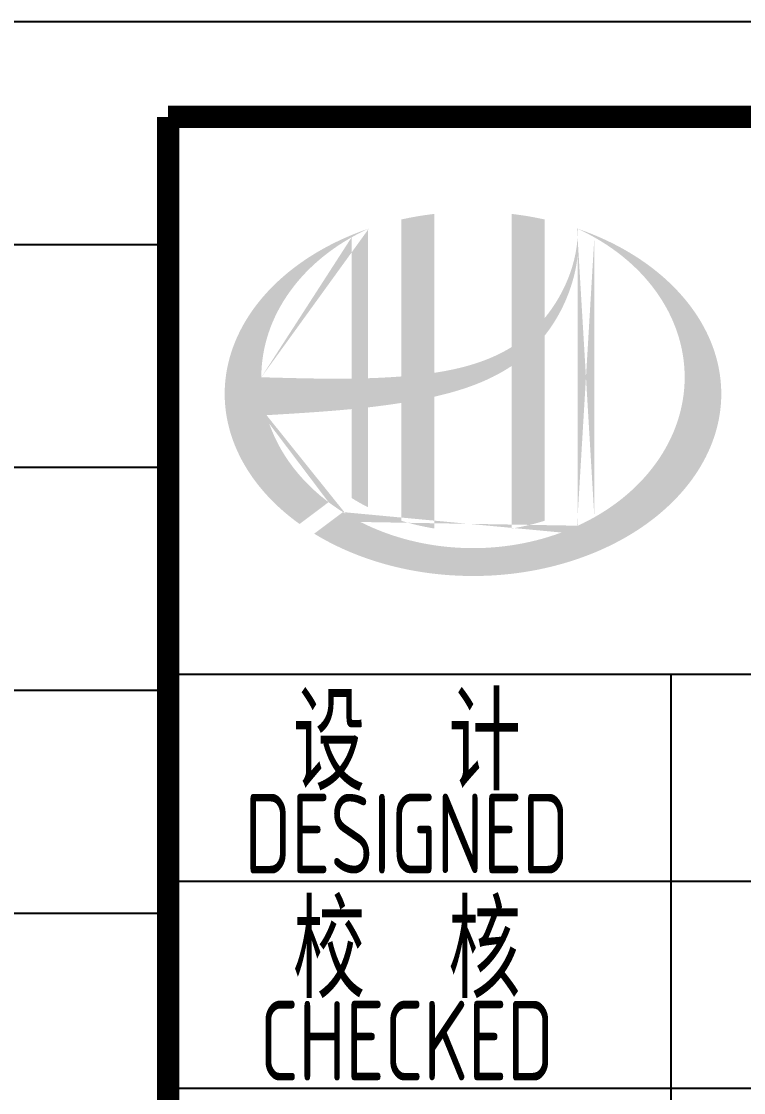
# Model space of a CAD drawing. Extents: x 4554681 to 4680693, y -485691 to -238770.
# Drawn here: x 4652894 to 4655163, y -355847 to -352484 of the extents above; entities that cross this region are included whole.
import ezdxf
from ezdxf.enums import TextEntityAlignment as Align

# ---------------------------------------------------------------- set-up
doc = ezdxf.new("R2010")
doc.units = 0
doc.header["$LTSCALE"] = 1000
doc.header["$MEASUREMENT"] = 0
doc.layers.get('0').update_dxf_attribs({"linetype": 'CONTINUOUS'})
doc.layers.add('图层线', color=8, linetype='CONTINUOUS')
doc.styles.add('AHD', font='sceie.shx', dxfattribs={"width": 0.7, "bigfont": 'sceic.shx'})

msp = doc.modelspace()

# ---------------------------------------------------------------- hatches: boundary and pattern name
h = msp.add_hatch(color=256)
edge = h.paths.add_edge_path()
edge.add_spline(control_points=[(4654191.4, -353662.2), (4654197.5, -353660.9), (4654203.6, -353659.4), (4654252.7, -353647.5), (4654295.3, -353634.6), (4654370.2, -353603.4), (4654403.2, -353586.5), (4654434, -353565.9)], knot_values=[61.629012, 61.629012, 61.629012, 61.629012, 63.330431, 63.330431, 75.353634, 75.353634, 85.398649, 85.398649, 85.398649, 85.398649], degree=3, periodic=0)
edge.add_line((4654434, -353565.9), (4654434, -354076.1))
edge.add_spline(control_points=[(4654434, -354076.1), (4654451.2, -354073.4), (4654468.2, -354070), (4654503, -354062), (4654520.7, -354057.1), (4654538, -354051.7)], knot_values=[4.908456, 4.908456, 4.908456, 4.908456, 4.992821, 4.992821, 5.083034, 5.083034, 5.083034, 5.083034], degree=3, periodic=0)
edge.add_line((4654538, -354051.7), (4654538, -353470.3))
edge.add_spline(control_points=[(4654538, -353470.3), (4654546.7, -353459.3), (4654554.9, -353448), (4654581, -353408.3), (4654596.6, -353378.4), (4654625.9, -353305.6), (4654637.1, -353261.8), (4654641.8, -353216.5), (4654641.9, -353215.2), (4654642, -353213.9)], knot_values=[97.991744, 97.991744, 97.991744, 97.991744, 101.64219, 101.64219, 110.337975, 110.337975, 121.934322, 121.934322, 122.270691, 122.270691, 122.270691, 122.270691], degree=3, periodic=0)
edge.add_line((4654642, -353213.9), (4654642, -353143.5))
edge.add_spline(control_points=[(4654642, -353143.5), (4654641.9, -353151.1), (4654641.6, -353158.8), (4654641, -353166.5)], knot_values=[126.194075, 126.194075, 126.194075, 126.194075, 128.396762, 128.396762, 128.396762, 128.396762], degree=3, periodic=0)
edge.add_spline(control_points=[(4654641, -353166.5), (4654640.6, -353172.7), (4654639.9, -353178.9), (4654639.2, -353185.1)], knot_values=[124.417049, 124.417049, 124.417049, 124.417049, 126.194075, 126.194075, 126.194075, 126.194075], degree=3, periodic=0)
edge.add_spline(control_points=[(4654639.2, -353185.1), (4654638, -353194.3), (4654636.5, -353203.4), (4654634.8, -353212.5)], knot_values=[121.80529, 121.80529, 121.80529, 121.80529, 124.417049, 124.417049, 124.417049, 124.417049], degree=3, periodic=0)
edge.add_spline(control_points=[(4654634.8, -353212.5), (4654632.4, -353224.6), (4654629.4, -353236.7), (4654626, -353248.8)], knot_values=[118.31574, 118.31574, 118.31574, 118.31574, 121.80529, 121.80529, 121.80529, 121.80529], degree=3, periodic=0)
edge.add_spline(control_points=[(4654626, -353248.8), (4654622.4, -353260.9), (4654618.4, -353272.9), (4654613.9, -353284.8)], knot_values=[114.795988, 114.795988, 114.795988, 114.795988, 118.31574, 118.31574, 118.31574, 118.31574], degree=3, periodic=0)
edge.add_spline(control_points=[(4654613.9, -353284.8), (4654609.4, -353296.5), (4654604.4, -353308), (4654599, -353319.3)], knot_values=[111.329641, 111.329641, 111.329641, 111.329641, 114.795988, 114.795988, 114.795988, 114.795988], degree=3, periodic=0)
edge.add_spline(control_points=[(4654599, -353319.3), (4654593.4, -353330.9), (4654587.4, -353342.2), (4654581, -353353.3)], knot_values=[107.79529, 107.79529, 107.79529, 107.79529, 111.329641, 111.329641, 111.329641, 111.329641], degree=3, periodic=0)
edge.add_spline(control_points=[(4654581, -353353.3), (4654574.7, -353364.1), (4654567.9, -353374.7), (4654560.8, -353384.9)], knot_values=[104.343579, 104.343579, 104.343579, 104.343579, 107.79529, 107.79529, 107.79529, 107.79529], degree=3, periodic=0)
edge.add_spline(control_points=[(4654560.8, -353384.9), (4654553.6, -353395.3), (4654546, -353405.4), (4654538, -353415.1)], knot_values=[100.8507, 100.8507, 100.8507, 100.8507, 104.343579, 104.343579, 104.343579, 104.343579], degree=3, periodic=0)
edge.add_line((4654538, -353415.1), (4654538, -353105.8))
edge.add_spline(control_points=[(4654538, -353105.8), (4654504, -353098.2), (4654469.2, -353092.4), (4654434, -353088.3)], knot_values=[4.423999, 4.423999, 4.423999, 4.423999, 4.558741, 4.558741, 4.558741, 4.558741], degree=3, periodic=0)
edge.add_line((4654434, -353088.3), (4654434, -353506.4))
edge.add_spline(control_points=[(4654434, -353506.4), (4654362.1, -353551), (4654277.9, -353574.2), (4654191.4, -353587.2)], knot_values=[63.246215, 63.246215, 63.246215, 63.246215, 87.689124, 87.689124, 87.689124, 87.689124], degree=3, periodic=0)
edge.add_line((4654191.4, -353587.2), (4654191.4, -353088.3))
edge.add_spline(control_points=[(4654191.4, -353088.3), (4654156.2, -353092.4), (4654121.4, -353098.2), (4654087.4, -353105.8)], knot_values=[4.866038, 4.866038, 4.866038, 4.866038, 5.000777, 5.000777, 5.000777, 5.000777], degree=3, periodic=0)
edge.add_line((4654087.4, -353105.8), (4654087.4, -353598.6))
edge.add_spline(control_points=[(4654087.4, -353598.6), (4654085.7, -353598.8), (4654050.8, -353601.4), (4654016.1, -353603.2), (4653983.4, -353604.2)], knot_values=[43.657356, 43.657356, 43.657356, 43.657356, 44.134253, 53.497092, 53.497092, 53.497092, 53.497092], degree=3, periodic=0)
edge.add_line((4653983.4, -353604.2), (4653983.4, -353135.1))
edge.add_spline(control_points=[(4653983.4, -353135.1), (4653966.3, -353140.9), (4653949.6, -353147.2), (4653933.2, -353153.9)], knot_values=[5.14157, 5.14157, 5.14157, 5.14157, 5.212921, 5.212921, 5.212921, 5.212921], degree=3, periodic=0)
edge.add_spline(control_points=[(4653933.2, -353153.9), (4653926.3, -353156.8), (4653919.4, -353159.7), (4653887.2, -353173.9), (4653862.7, -353186.1), (4653839.2, -353199.3)], knot_values=[5.212921, 5.212921, 5.212921, 5.212921, 5.24296, 5.24296, 5.355623, 5.355623, 5.355623, 5.355623], degree=3, periodic=0)
edge.add_spline(control_points=[(4653839.2, -353199.3), (4653824.3, -353207.7), (4653809.8, -353216.4), (4653795.9, -353225.5)], knot_values=[5.355623, 5.355623, 5.355623, 5.355623, 5.426974, 5.426974, 5.426974, 5.426974], degree=3, periodic=0)
edge.add_spline(control_points=[(4653795.9, -353225.5), (4653788.4, -353230.3), (4653781.2, -353235.3), (4653767.7, -353244.7), (4653761.4, -353249.3), (4653755.3, -353253.9)], knot_values=[5.426974, 5.426974, 5.426974, 5.426974, 5.464765, 5.464765, 5.498325, 5.498325, 5.498325, 5.498325], degree=3, periodic=0)
edge.add_spline(control_points=[(4653755.3, -353253.9), (4653729.2, -353273.4), (4653705.1, -353294.3), (4653683.3, -353316.3)], knot_values=[5.498325, 5.498325, 5.498325, 5.498325, 5.641027, 5.641027, 5.641027, 5.641027], degree=3, periodic=0)
edge.add_spline(control_points=[(4653683.3, -353316.3), (4653676.3, -353323.3), (4653669.5, -353330.4), (4653649.1, -353353), (4653636.2, -353368.8), (4653624.4, -353385)], knot_values=[5.641027, 5.641027, 5.641027, 5.641027, 5.686569, 5.686569, 5.783729, 5.783729, 5.783729, 5.783729], degree=3, periodic=0)
edge.add_spline(control_points=[(4653624.4, -353385), (4653609.3, -353405.8), (4653596, -353427.2), (4653582.9, -353452.1), (4653581.2, -353455.3), (4653579.7, -353458.5)], knot_values=[5.783729, 5.783729, 5.783729, 5.783729, 5.908374, 5.908374, 5.92643, 5.92643, 5.92643, 5.92643], degree=3, periodic=0)
edge.add_spline(control_points=[(4653579.7, -353458.5), (4653567.2, -353483.6), (4653557.2, -353509.3), (4653549.6, -353535.2)], knot_values=[5.92643, 5.92643, 5.92643, 5.92643, 6.069132, 6.069132, 6.069132, 6.069132], degree=3, periodic=0)
edge.add_spline(control_points=[(4653549.6, -353535.2), (4653546.4, -353546.3), (4653543.7, -353557.5), (4653538.3, -353583.6), (4653536, -353598.7), (4653534.6, -353613.7)], knot_values=[6.069132, 6.069132, 6.069132, 6.069132, 6.130179, 6.130179, 6.211834, 6.211834, 6.211834, 6.211834], degree=3, periodic=0)
edge.add_spline(control_points=[(4653534.6, -353613.7), (4653533.3, -353626.9), (4653532.7, -353640.1), (4653532.7, -353653.3)], knot_values=[6.211834, 6.211834, 6.211834, 6.211834, 6.283185, 6.283185, 6.283185, 6.283185], degree=3, periodic=0)
edge.add_spline(control_points=[(4653532.7, -353653.3), (4653532.7, -353662.6), (4653533, -353671.9), (4653533.6, -353681.3)], knot_values=[6.283185, 6.283185, 6.283185, 6.283185, 6.333655, 6.333655, 6.333655, 6.333655], degree=3, periodic=0)
edge.add_spline(control_points=[(4653533.6, -353681.3), (4653534.9, -353699.9), (4653537.4, -353718.5), (4653541.2, -353737)], knot_values=[6.333655, 6.333655, 6.333655, 6.333655, 6.434594, 6.434594, 6.434594, 6.434594], degree=3, periodic=0)
edge.add_spline(control_points=[(4653541.2, -353737), (4653541.4, -353738.3), (4653541.7, -353739.5), (4653545.6, -353758), (4653550.4, -353775.2), (4653556.2, -353792.2)], knot_values=[6.434594, 6.434594, 6.434594, 6.434594, 6.441278, 6.441278, 6.535532, 6.535532, 6.535532, 6.535532], degree=3, periodic=0)
edge.add_spline(control_points=[(4653556.2, -353792.2), (4653562.5, -353810.4), (4653570, -353828.4), (4653578.8, -353846.2)], knot_values=[6.535532, 6.535532, 6.535532, 6.535532, 6.636471, 6.636471, 6.636471, 6.636471], degree=3, periodic=0)
edge.add_spline(control_points=[(4653578.8, -353846.2), (4653581, -353850.7), (4653583.2, -353855.2), (4653592.6, -353872.8), (4653600.3, -353885.9), (4653608.6, -353898.7)], knot_values=[6.636471, 6.636471, 6.636471, 6.636471, 6.661894, 6.661894, 6.73741, 6.73741, 6.73741, 6.73741], degree=3, periodic=0)
edge.add_spline(control_points=[(4653608.6, -353898.7), (4653619.8, -353915.9), (4653632.2, -353932.7), (4653645.7, -353949)], knot_values=[6.73741, 6.73741, 6.73741, 6.73741, 6.838349, 6.838349, 6.838349, 6.838349], degree=3, periodic=0)
edge.add_spline(control_points=[(4653645.7, -353949), (4653651.7, -353956.2), (4653657.8, -353963.3), (4653672.3, -353979.2), (4653680.9, -353988), (4653689.7, -353996.7)], knot_values=[6.838349, 6.838349, 6.838349, 6.838349, 6.88251, 6.88251, 6.939288, 6.939288, 6.939288, 6.939288], degree=3, periodic=0)
edge.add_spline(control_points=[(4653689.7, -353996.7), (4653705.5, -354012.1), (4653722.4, -354026.9), (4653740.3, -354041.1)], knot_values=[6.939288, 6.939288, 6.939288, 6.939288, 7.040227, 7.040227, 7.040227, 7.040227], degree=3, periodic=0)
edge.add_spline(control_points=[(4653740.3, -354041.1), (4653749.2, -354048.2), (4653758.4, -354055.1), (4653767.9, -354061.9)], knot_values=[7.040227, 7.040227, 7.040227, 7.040227, 7.090696, 7.090696, 7.090696, 7.090696], degree=3, periodic=0)
edge.add_line((4653767.9, -354061.9), (4653859, -353993.5))
edge.add_ellipse((4654312.7, -353601.3), major_axis=(665, 0), ratio=0.806676, start_angle=192.819, end_angle=226.9853, ccw=False)
edge.add_spline(control_points=[(4653664.2, -353720.3), (4653688.3, -353718.8), (4653712.4, -353717.4), (4653801, -353711.9), (4653865.9, -353707.5), (4653931.4, -353701.2)], knot_values=[11.398263, 11.398263, 11.398263, 11.398263, 18.40729, 18.40729, 37.18094, 37.18094, 37.18094, 37.18094], degree=3, periodic=0)
edge.add_line((4653931.4, -353701.2), (4653931.4, -353980.3))
edge.add_spline(control_points=[(4653931.4, -353980.3), (4653934.9, -353982.5), (4653938.5, -353984.7), (4653955.5, -353994.9), (4653969.2, -354002.5), (4653983.4, -354009.6)], knot_values=[4.049945, 4.049945, 4.049945, 4.049945, 4.072021, 4.072021, 4.153257, 4.153257, 4.153257, 4.153257], degree=3, periodic=0)
edge.add_line((4653983.4, -354009.6), (4653983.4, -353695.8))
edge.add_spline(control_points=[(4653983.4, -353695.8), (4654015.6, -353692.1), (4654047.9, -353687.8), (4654082.8, -353682.5), (4654085.1, -353682.1), (4654087.4, -353681.8)], knot_values=[42.135009, 42.135009, 42.135009, 42.135009, 51.307228, 51.307228, 51.948574, 51.948574, 51.948574, 51.948574], degree=3, periodic=0)
edge.add_line((4654087.4, -353681.8), (4654087.4, -354051.7))
edge.add_spline(control_points=[(4654087.4, -354051.7), (4654121, -354062.2), (4654155.9, -354070.4), (4654191.4, -354076.1)], knot_values=[4.34174, 4.34174, 4.34174, 4.34174, 4.516316, 4.516316, 4.516316, 4.516316], degree=3, periodic=0)
edge.add_line((4654191.4, -354076.1), (4654191.4, -353662.2))
edge = h.paths.add_edge_path(flags=16)
edge.add_ellipse((4654312.7, -353601.3), major_axis=(665, 0), ratio=0.806676, start_angle=124.9875, end_angle=179.999, ccw=False)
edge.add_line((4653931.4, -353161.8), (4653931.4, -353605.4))
edge.add_spline(control_points=[(4653931.4, -353605.4), (4653836, -353606.7), (4653742.1, -353603.6), (4653647.7, -353601.3)], knot_values=[11.27373, 11.27373, 11.27373, 11.27373, 38.687513, 38.687513, 38.687513, 38.687513], degree=3, periodic=0)
edge = h.paths.add_edge_path()
edge.add_spline(control_points=[(4653813.9, -354092.4), (4653844.9, -354111.4), (4653878, -354128.7), (4653962.7, -354165.9), (4654016, -354183.8), (4654126.7, -354210.3), (4654184.1, -354219), (4654300.3, -354226.8), (4654359, -354225.9), (4654474.5, -354214.4), (4654531.4, -354203.9), (4654640.4, -354173.8), (4654692.6, -354154.3), (4654789.5, -354107.4), (4654834.2, -354080.1), (4654914.2, -354019.1), (4654949.4, -353985.5), (4655008.7, -353914.1), (4655032.8, -353876.2), (4655069.2, -353798.1), (4655081.5, -353757.8), (4655094.1, -353676.6), (4655094.3, -353635.7), (4655082.9, -353554.2), (4655071.1, -353513.7), (4655035.5, -353434.9), (4655011.7, -353396.7), (4654952.8, -353324.6), (4654917.8, -353290.6), (4654838, -353229), (4654793.2, -353201.3), (4654712.1, -353161.5), (4654677.7, -353147.3), (4654642, -353135.1)], knot_values=[0.886421, 0.886421, 0.886421, 0.886421, 1.040557, 1.040557, 1.261172, 1.261172, 1.481788, 1.481788, 1.702404, 1.702404, 1.92302, 1.92302, 2.143636, 2.143636, 2.364252, 2.364252, 2.584868, 2.584868, 2.805484, 2.805484, 3.026099, 3.026099, 3.246715, 3.246715, 3.46852, 3.46852, 3.690325, 3.690325, 3.91213, 3.91213, 4.133935, 4.133935, 4.283209, 4.283209, 4.283209, 4.283209], degree=3, periodic=0)
edge.add_line((4654642, -353135.1), (4654642, -353135.1))
edge.add_spline(control_points=[(4654642, -353135.2), (4654642.1, -353138), (4654642.1, -353140.7), (4654642, -353143.5)], knot_values=[128.396762, 128.396762, 128.396762, 128.396762, 129.192193, 129.192193, 129.192193, 129.192193], degree=3, periodic=0)
edge.add_line((4654642, -353143.5), (4654642, -354067.3))
edge.add_ellipse((4654312.7, -353601.3), major_axis=(665, 0), ratio=0.806676, start_angle=232.1054, end_angle=299.6833, ccw=False)
edge.add_line((4653904.2, -354024.6), (4653813.9, -354092.4))
edge = h.paths.add_edge_path(flags=16)
edge.add_ellipse((4654312.7, -353601.3), major_axis=(665, 0), ratio=0.806676, start_angle=304.9875, end_angle=415.0121, ccw=False)
edge.add_line((4654694, -354040.8), (4654694, -353161.8))

# ---------------------------------------------------------------- linework, layer by layer
for p, q in [((4653354.8, -354533.9), (4664354.8, -354533.9)), ((4654934.8, -357783.9), (4654934.8, -354533.9)), ((4654934.8, -357783.9), (4654934.8, -354533.9)), ((4654934.8, -357783.9), (4654934.8, -354533.9)), ((4653354.8, -355183.9), (4658854.8, -355183.9)), ((4653354.8, -355833.9), (4658854.8, -355833.9))]:
    msp.add_line(p, q)
at = {"const_width": 70}
for points in [[(4653354.8, -352783.9), (4653354.8, -358783.9)], [(4671354.8, -352783.9), (4653354.8, -352783.9)]]:
    msp.add_lwpolyline(points, dxfattribs=at)
at = {"layer": '图层线'}
for p, q in [((4590754.8, -352483.9), (4671354.8, -352483.9)), ((4590754.8, -353183.9), (4653354.8, -353183.9)), ((4590754.8, -353883.9), (4653354.8, -353883.9)), ((4590754.8, -354583.9), (4653354.8, -354583.9)), ((4590754.8, -355283.9), (4653354.8, -355283.9))]:
    msp.add_line(p, q, dxfattribs=at)

# ---------------------------------------------------------------- texts
at = {"style": 'AHD', "width": 0.8}
for s, height, p in [('设  计', 300, (4654104.8, -354733.9)), ('设  计', 300, (4654104.8, -354733.9)), ('DESIGNED', 250, (4654104.8, -355033.9)), ('DESIGNED', 250, (4654104.8, -355033.9)), ('校  核', 300, (4654104.8, -355383.9)), ('校  核', 300, (4654104.8, -355383.9)), ('CHECKED', 250, (4654104.8, -355683.9)), ('CHECKED', 250, (4654104.8, -355683.9))]:
    msp.add_text(s, height=height, dxfattribs=at).set_placement(p, align=Align.MIDDLE)

doc.saveas('drawing.dxf')
